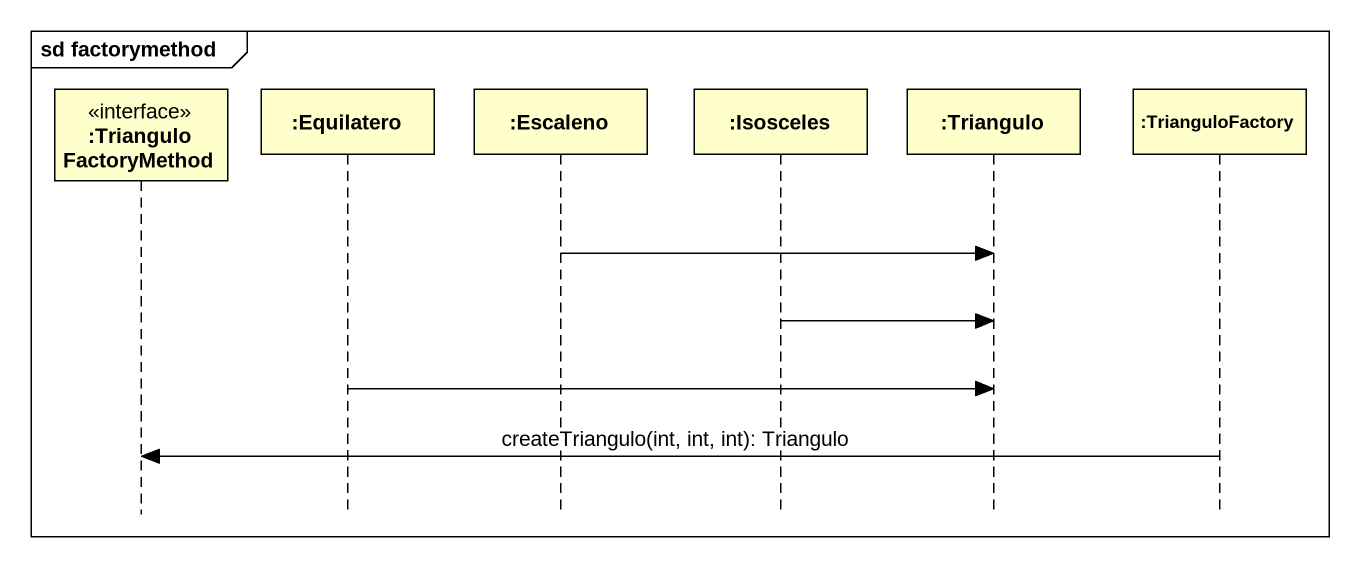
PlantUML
@startuml
mainframe sd factorymethod
hide footbox
participant ":TrianguloFactoryMethod" as TrianguloFactoryMethod <<interface>>
participant ":Equilatero" as Equilatero
participant ":Escaleno" as Escaleno
participant ":Isosceles" as Isosceles
participant ":Triangulo" as Triangulo
participant ":TrianguloFactory" as TrianguloFactory

Escaleno -> Triangulo
Isosceles -> Triangulo
Equilatero -> Triangulo
TrianguloFactory -> TrianguloFactoryMethod : createTriangulo(int, int, int): Triangulo
@enduml
